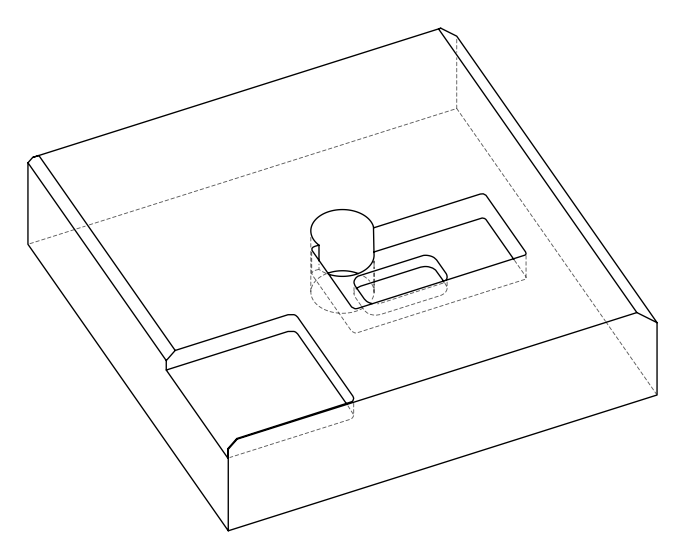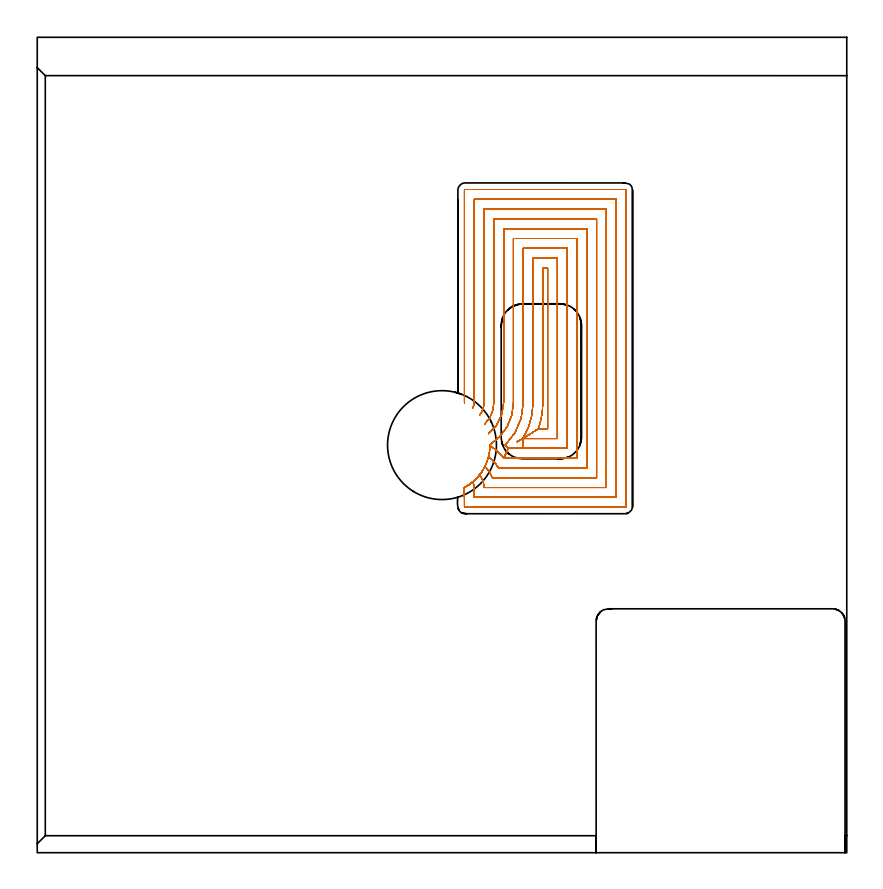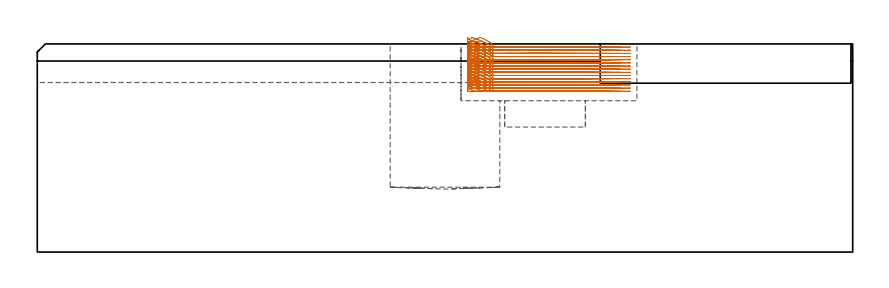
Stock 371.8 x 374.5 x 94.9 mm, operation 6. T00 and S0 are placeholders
(PLAN: 8 operations, 4 tool changes, 178.8 min)
(1 INDEXABLE_INSERT_DRILL_BLIND_HOLE_FROM_SOLID | STEP1POCKET | NXT0302_038 | 0.27 min | 128790 mm3)
(2 AREA_MILL | FG_CHAMFER_SURFACE | UGT0205_001 | 6.35 min | 7955 mm3)
(3 AREA_MILL_1 | FG_CHAMFER_SURFACE_1 | UGT0205_001 | 0.22 min | 166 mm3)
(4 AREA_MILL_2 | FG_CHAMFER_SURFACE_2 | UGT0205_001 | 5.8 min | 2480 mm3)
(5 AREA_MILL_3 | FG_CHAMFER_SURFACE_3 | UGT0205_001 | 21.02 min | 57510 mm3)
(6 MILL_RECTANGULAR_POCKET | POCKET_RECTANGULAR_STRAIGHT | NXT0201_008 | Follow Part, ap 1.5, ae 75% | 101.9 min | 299242 mm3)
(7 MILL_RECTANGULAR_POCKET_1 | POCKET_RECTANGULAR_STRAIGHT_1 | UGT0201_100 | Follow Part, ap 4.5, ae 75% | 1.69 min | 30421 mm3)
(8 MILL_SLOT | SLOT_PARTIAL_RECTANGULAR | NXT0201_013 | Follow Part, ap 2.5, ae 75% | 41.58 min | 228674 mm3)
(TOOL NXT0302_038 | Index. Insert Drill 50mm [880-D5000L50-04] | D50 PA176 FL200 Z2)
(TOOL UGT0205_001 | Chamfer Mill 20 x 3 x 45 deg. | D20 FL50 Z2)
(TOOL NXT0201_008 | ENDMILL 6mm [2P460-0600-NA 1630] | D6 FL26 Z6)
(TOOL UGT0201_100 | End Mill 18 mm | D18 FL22 Z2)
(TOOL NXT0201_013 | ENDMILL 10mm | D10 FL30 Z4)
(OP 6 MILL_RECTANGULAR_POCKET, part 1 of 2)
G17 G21 G94 G90
T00 M6
G54
G17 G0 G90 X201.797 Y172.007 S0 M3
G43 Z104.9 H1
Z97.9
G94 G1 X202.399 Y172.635 Z97.667 F250.
X203.544 Y174.044 Z97.18
X204.569 Y175.544 Z96.694
X205.466 Y177.122 Z96.207
X206.231 Y178.77 Z95.721
X206.466 Y179.39 Z95.543
X206.701 Y180.01 Z95.365
X207.171 Y181.551 Z94.933
X207.527 Y183.122 Z94.502
X207.767 Y184.714 Z94.07
X207.89 Y186.32 Z93.639
X207.896 Y186.984 Z93.461
G2 X214.247 Y181.2 R22.5 F500.
G1 X216.381 Y185.7
X223.072
Y190.2
X230.164 Y194.7
X234.4
Y268.6
X232.2
Y206.636
G2 X230.164 Y194.7 R36.
G1 X223.072 Y190.2
X238.9
Y273.1
X227.7
Y206.636
G2 X223.072 Y190.2 R31.5
G1 X220.366 Y188.759
X223.072 Y190.2
Y185.7
X243.4
Y277.6
X223.2
Y206.636
G2 X214.941 Y187.199 R27.
X216.381 Y185.7 R27.
G1 X214.247 Y181.2
X247.9
Y282.1
X218.7
Y206.636
G2 X207.896 Y187.415 R22.5
G0 X197.904 Y168.772 Z97.9
G1 X198.326 Y169.036 Z97.767 F250.
X199.781 Y170.122 Z97.28
X201.142 Y171.324 Z96.794
X202.399 Y172.635 Z96.307
X203.544 Y174.044 Z95.82
X204.569 Y175.544 Z95.334
X205.466 Y177.122 Z94.847
X206.231 Y178.77 Z94.361
X206.466 Y179.39 Z94.183
X206.701 Y180.01 Z94.005
X207.107 Y181.315 Z93.639
X207.265 Y181.96 Z93.461
G2 X211.825 Y176.7 R18. F500.
G1 X252.4
Y286.6
X214.2
Y206.636
G2 X207.264 Y192.438 R18.
G0 X196.2 Y164.92 Z97.9
G1 Y167.762 Z97.138 F250.
X196.786 Y168.073 Z96.961
X198.289 Y169.01 Z96.486
X199.711 Y170.065 Z96.012
X201.045 Y171.231 Z95.537
X202.28 Y172.501 Z95.062
X203.409 Y173.865 Z94.588
X204.424 Y175.316 Z94.113
X205.32 Y176.844 Z93.639
X205.615 Y177.438 Z93.461
G2 X208.95 Y172.2 R13.5 F500.
G1 X256.9
Y291.1
X209.7
Y206.636
G2 X205.613 Y196.959 R13.5
G0 X196.2 Y166.322 Z97.9
G1 Y163.292 Z97.088 F250.
Y167.762 Z95.89
X196.786 Y168.073 Z95.713
X198.104 Y168.886 Z95.298
X199.361 Y169.789 Z94.883
X200.552 Y170.778 Z94.468
X201.67 Y171.848 Z94.054
X202.71 Y172.995 Z93.639
X203.123 Y173.514 Z93.461
G2 X205.2 Y167.7 R9. F500.
G1 X261.4
Y295.6
X205.2
Y206.636
G2 X203.122 Y200.884 R9.
G0 X198.839 Y169.415 Z97.9
G1 X198.14 Y168.91 Z97.669 F250.
X196.786 Y168.073 Z97.242
X196.2 Y167.762 Z97.065
Y163.292 Z95.867
Y167.762 Z94.669
X196.786 Y168.073 Z94.491
X198.14 Y168.91 Z94.065
X199.429 Y169.842 Z93.639
X199.94 Y170.265 Z93.461
G2 X200.7 Y167.762 R4.5 F500.
G1 Y163.2
X265.9
Y300.1
X200.7
Y206.636
G2 X199.939 Y204.133 R4.5
G0 X202.191 Y172.418 Z97.9
G1 X201.142 Y171.324 Z97.494 F250.
X199.781 Y170.122 Z97.007
X198.326 Y169.036 Z96.521
X196.786 Y168.073 Z96.034
X196.2 Y167.762 Z95.856
Y163.292 Z94.659
Y167.762 Z93.461
Y159. F500.
G3 X196.5 Y158.7 R0.3
G1 X270.1
G3 X270.4 Y159. R0.3
G1 Y304.3
G3 X270.1 Y304.6 R0.3
G1 X196.5
G3 X196.2 Y304.3 R0.3
G1 Y206.636
G0 X201.799 Y172.012 Z96.461
G1 X202.272 Y172.498 Z96.279 F250.
X203.4 Y173.86 Z95.805
X204.415 Y175.308 Z95.331
X205.311 Y176.832 Z94.858
X206.081 Y178.424 Z94.384
X206.722 Y180.072 Z93.91
X207.227 Y181.767 Z93.436
X207.372 Y182.414 Z93.258
X207.516 Y183.062 Z93.081
X207.764 Y184.687 Z92.64
X207.891 Y186.325 Z92.2
X207.897 Y186.989 Z92.022
G2 X214.251 Y181.2 R22.5 F500.
G1 X216.385 Y185.7
X223.072
Y190.2
X230.164 Y194.7
X234.4
Y268.6
X232.2
Y206.636
G2 X230.164 Y194.7 R36.
G1 X223.072 Y190.2
X238.9
Y273.1
X227.7
Y206.636
G2 X223.072 Y190.2 R31.5
G1 X220.366 Y188.759
X223.072 Y190.2
Y185.7
X243.4
Y277.6
X223.2
Y206.636
G2 X214.943 Y187.202 R27.
X216.385 Y185.7 R27.
G1 X214.251 Y181.2
X247.9
Y282.1
X218.7
Y206.636
G2 X207.897 Y187.416 R22.5
G0 X197.905 Y168.775 Z96.461
G1 X198.248 Y168.988 Z96.353 F250.
X199.635 Y170.01 Z95.891
X200.938 Y171.136 Z95.43
X202.148 Y172.361 Z94.968
X203.259 Y173.677 Z94.507
X204.264 Y175.075 Z94.046
X205.156 Y176.548 Z93.584
X205.931 Y178.086 Z93.123
X206.583 Y179.68 Z92.661
X207.108 Y181.32 Z92.2
X207.267 Y181.964 Z92.022
G2 X211.828 Y176.7 R18. F500.
G1 X252.4
Y286.6
X214.2
Y206.636
G2 X207.264 Y192.438 R18.
G0 X196.2 Y164.926 Z96.461
G1 Y167.768 Z95.699 F250.
X196.786 Y168.079 Z95.522
X198.289 Y169.016 Z95.047
X199.711 Y170.071 Z94.573
X201.044 Y171.237 Z94.098
X202.28 Y172.506 Z93.624
X203.409 Y173.871 Z93.149
X204.424 Y175.321 Z92.674
X205.32 Y176.849 Z92.2
X205.615 Y177.444 Z92.022
G2 X208.952 Y172.2 R13.5 F500.
G1 X256.9
Y291.1
X209.7
Y206.636
G2 X205.613 Y196.959 R13.5
G0 X196.2 Y166.317 Z96.461
G1 Y163.292 Z95.651 F250.
Y167.768 Z94.451
X196.786 Y168.079 Z94.274
X198.104 Y168.891 Z93.859
X199.361 Y169.794 Z93.444
X200.551 Y170.783 Z93.029
X201.67 Y171.854 Z92.615
X202.71 Y173. Z92.2
X203.123 Y173.519 Z92.022
G2 X205.2 Y167.7 R9. F500.
G1 X261.4
Y295.6
X205.2
Y206.636
G2 X203.122 Y200.884 R9.
G0 X198.83 Y169.414 Z96.461
G1 X198.14 Y168.915 Z96.233 F250.
X196.786 Y168.079 Z95.806
X196.2 Y167.768 Z95.629
Y163.292 Z94.43
Y167.768 Z93.23
X196.786 Y168.079 Z93.053
X198.14 Y168.915 Z92.626
X199.429 Y169.847 Z92.2
X199.94 Y170.271 Z92.022
G2 X200.7 Y167.768 R4.5 F500.
G1 Y163.2
X265.9
Y300.1
X200.7
Y206.636
G2 X199.94 Y204.133 R4.5
G0 X202.188 Y172.411 Z96.461
G1 X201.039 Y171.231 Z96.02 F250.
X199.707 Y170.067 Z95.546
X198.287 Y169.014 Z95.072
X196.786 Y168.079 Z94.598
X196.2 Y167.768 Z94.421
Y163.292 Z93.221
Y167.768 Z92.022
Y159. F500.
G3 X196.5 Y158.7 R0.3
G1 X270.1
G3 X270.4 Y159. R0.3
G1 Y304.3
G3 X270.1 Y304.6 R0.3
G1 X196.5
G3 X196.2 Y304.3 R0.3
G1 Y206.636
G0 X201.8 Y172.01 Z95.022
G1 X202.19 Y172.407 Z94.873 F250.
X203.307 Y173.738 Z94.407
X204.315 Y175.153 Z93.942
X205.209 Y176.643 Z93.476
X205.982 Y178.199 Z93.011
X206.63 Y179.811 Z92.545
X207.149 Y181.469 Z92.08
X207.536 Y183.163 Z91.614
X207.765 Y184.677 Z91.204
X207.892 Y186.325 Z90.761
X207.898 Y186.988 Z90.583
G2 X214.251 Y181.2 R22.5 F500.
G1 X216.385 Y185.7
X223.072
Y190.2
X230.164 Y194.7
X234.4
Y268.6
X232.2
Y206.636
G2 X230.164 Y194.7 R36.
G1 X223.072 Y190.2
X238.9
Y273.1
X227.7
Y206.636
G2 X223.072 Y190.2 R31.5
G1 X220.366 Y188.759
X223.072 Y190.2
Y185.7
X243.4
Y277.6
X223.2
Y206.636
G2 X214.943 Y187.202 R27.
X216.385 Y185.7 R27.
G1 X214.251 Y181.2
X247.9
Y282.1
X218.7
Y206.636
G2 X207.898 Y187.416 R22.5
G0 X197.905 Y168.775 Z95.022
G1 X198.248 Y168.988 Z94.914 F250.
X199.635 Y170.01 Z94.452
X200.938 Y171.136 Z93.991
X202.148 Y172.361 Z93.53
X203.259 Y173.677 Z93.068
X204.264 Y175.075 Z92.607
X205.156 Y176.548 Z92.145
X205.931 Y178.086 Z91.684
X206.583 Y179.68 Z91.222
X207.108 Y181.32 Z90.761
X207.267 Y181.964 Z90.583
G2 X211.828 Y176.7 R18. F500.
G1 X252.4
Y286.6
X214.2
Y206.636
G2 X207.265 Y192.439 R18.
G0 X196.2 Y164.926 Z95.022
G1 Y167.768 Z94.261 F250.
X196.786 Y168.079 Z94.083
X198.289 Y169.016 Z93.608
X199.711 Y170.071 Z93.134
X201.044 Y171.237 Z92.659
X202.28 Y172.506 Z92.185
X203.409 Y173.871 Z91.71
X204.424 Y175.321 Z91.236
X205.32 Y176.849 Z90.761
X205.615 Y177.444 Z90.583
G2 X208.952 Y172.2 R13.5 F500.
G1 X256.9
Y291.1
X209.7
Y206.636
G2 X205.613 Y196.96 R13.5
G0 X196.2 Y166.317 Z95.022
G1 Y163.292 Z94.212 F250.
Y167.768 Z93.013
X196.786 Y168.079 Z92.835
X198.104 Y168.891 Z92.42
X199.361 Y169.794 Z92.005
X200.551 Y170.783 Z91.591
X201.67 Y171.854 Z91.176
X202.71 Y173. Z90.761
X203.123 Y173.519 Z90.583
G2 X205.2 Y167.7 R9. F500.
G1 X261.4
Y295.6
X205.2
Y206.636
G2 X203.122 Y200.884 R9.
G0 X198.83 Y169.414 Z95.022
G1 X198.14 Y168.915 Z94.794 F250.
X196.786 Y168.079 Z94.368
X196.2 Y167.768 Z94.19
Y163.292 Z92.991
Y167.768 Z91.791
X196.786 Y168.079 Z91.614
X198.14 Y168.915 Z91.187
X199.429 Y169.847 Z90.761
X199.94 Y170.271 Z90.583
G2 X200.7 Y167.768 R4.5 F500.
G1 Y163.2
X265.9
Y300.1
X200.7
Y206.636
G2 X199.94 Y204.133 R4.5
G0 X202.191 Y172.408 Z95.022
G1 X200.971 Y171.168 Z94.556 F250.
X199.659 Y170.029 Z94.091
X198.261 Y168.997 Z93.625
X196.786 Y168.079 Z93.159
X196.2 Y167.768 Z92.982
Y163.292 Z91.782
Y167.768 Z90.583
Y159. F500.
G3 X196.5 Y158.7 R0.3
G1 X270.1
G3 X270.4 Y159. R0.3
G1 Y304.3
G3 X270.1 Y304.6 R0.3
G1 X196.5
G3 X196.2 Y304.3 R0.3
G1 Y206.636
G0 X201.801 Y172.009 Z93.583
G1 X202.152 Y172.365 Z93.449 F250.
X203.264 Y173.682 Z92.987
X204.269 Y175.083 Z92.526
X205.161 Y176.557 Z92.064
X205.936 Y178.097 Z91.602
X206.588 Y179.692 Z91.14
X207.112 Y181.334 Z90.678
X207.507 Y183.012 Z90.216
X207.614 Y183.667 Z90.039
X207.692 Y184.146 Z89.908
X207.749 Y184.629 Z89.778
X207.826 Y185.288 Z89.6
X207.892 Y186.324 Z89.322
X207.898 Y186.988 Z89.144
G2 X214.251 Y181.2 R22.5 F500.
G1 X216.385 Y185.7
X223.072
Y190.2
X230.164 Y194.7
X234.4
Y268.6
X232.2
Y206.636
G2 X230.164 Y194.7 R36.
G1 X223.072 Y190.2
X238.9
Y273.1
X227.7
Y206.636
G2 X223.072 Y190.2 R31.5
G1 X220.366 Y188.759
X223.072 Y190.2
Y185.7
X243.4
Y277.6
X223.2
Y206.636
G2 X214.943 Y187.202 R27.
X216.385 Y185.7 R27.
G1 X214.251 Y181.2
X247.9
Y282.1
X218.7
Y206.636
G2 X207.898 Y187.416 R22.5
G0 X197.905 Y168.775 Z93.583
G1 X198.248 Y168.988 Z93.475 F250.
X199.635 Y170.009 Z93.014
X200.938 Y171.136 Z92.552
X202.148 Y172.361 Z92.091
X203.259 Y173.677 Z91.629
X204.264 Y175.075 Z91.168
X205.156 Y176.548 Z90.706
X205.931 Y178.086 Z90.245
X206.583 Y179.68 Z89.784
X207.108 Y181.32 Z89.322
X207.267 Y181.964 Z89.144
G2 X211.828 Y176.7 R18. F500.
G1 X252.4
Y286.6
X214.2
Y206.636
G2 X207.265 Y192.439 R18.
G0 X196.2 Y164.926 Z93.583
G1 Y167.768 Z92.822 F250.
X196.786 Y168.078 Z92.644
X198.289 Y169.016 Z92.169
X199.711 Y170.071 Z91.695
X201.044 Y171.237 Z91.22
X202.28 Y172.506 Z90.746
X203.409 Y173.87 Z90.271
X204.424 Y175.321 Z89.797
X205.32 Y176.849 Z89.322
X205.615 Y177.444 Z89.144
G2 X208.952 Y172.2 R13.5 F500.
G1 X256.9
Y291.1
X209.7
Y206.636
G2 X205.613 Y196.96 R13.5
G0 X196.2 Y166.317 Z93.583
G1 Y163.292 Z92.773 F250.
Y167.768 Z91.574
X196.786 Y168.078 Z91.396
X198.104 Y168.891 Z90.981
X199.361 Y169.794 Z90.566
X200.551 Y170.783 Z90.152
X201.67 Y171.854 Z89.737
X202.71 Y173. Z89.322
X203.123 Y173.519 Z89.144
G2 X205.2 Y167.7 R9. F500.
G1 X261.4
Y295.6
X205.2
Y206.636
G2 X203.122 Y200.884 R9.
G0 X198.83 Y169.414 Z93.583
G1 X198.14 Y168.915 Z93.355 F250.
X196.786 Y168.078 Z92.929
X196.2 Y167.768 Z92.751
Y163.292 Z91.552
Y167.768 Z90.353
X196.786 Y168.078 Z90.175
X198.14 Y168.915 Z89.748
X199.429 Y169.847 Z89.322
X199.94 Y170.27 Z89.144
G2 X200.7 Y167.768 R4.5 F500.
G1 Y163.2
X265.9
Y300.1
X200.7
Y206.636
G2 X199.94 Y204.133 R4.5
G0 X202.189 Y172.409 Z93.583
G1 X202.152 Y172.365 Z93.568 F250.
X200.941 Y171.139 Z93.106
X199.637 Y170.011 Z92.644
X198.25 Y168.989 Z92.182
X196.786 Y168.078 Z91.72
X196.2 Y167.768 Z91.543
Y163.292 Z90.344
Y167.768 Z89.144
Y159. F500.
G3 X196.5 Y158.7 R0.3
G1 X270.1
G3 X270.4 Y159. R0.3
G1 Y304.3
G3 X270.1 Y304.6 R0.3
G1 X196.5
G3 X196.2 Y304.3 R0.3
G1 Y206.636
G0 X201.8 Y172.005 Z92.144
G1 X202.216 Y172.43 Z91.985 F250.
X203.336 Y173.77 Z91.517
X204.347 Y175.196 Z91.049
X205.241 Y176.697 Z90.581
X206.013 Y178.264 Z90.112
X206.659 Y179.887 Z89.644
X206.861 Y180.519 Z89.467
X207.062 Y181.152 Z89.289
X207.475 Y182.851 Z88.82
X207.751 Y184.577 Z88.352
X207.89 Y186.32 Z87.883
X207.896 Y186.983 Z87.705
G2 X214.247 Y181.2 R22.5 F500.
G1 X216.38 Y185.7
X223.073
Y190.2
X230.164 Y194.7
X234.4
Y268.6
X232.2
Y206.635
G2 X230.164 Y194.7 R36.
G1 X223.073 Y190.2
X238.9
Y273.1
X227.7
Y206.635
G2 X223.073 Y190.2 R31.5
G1 X220.367 Y188.759
X223.073 Y190.2
Y185.7
X243.4
Y277.6
X223.2
Y206.635
G2 X214.941 Y187.199 R27.
X216.38 Y185.7 R27.
G1 X214.247 Y181.2
X247.9
Y282.1
X218.7
Y206.635
G2 X207.896 Y187.414 R22.5
G0 X197.906 Y168.77 Z92.144
G1 X198.269 Y168.997 Z92.03 F250.
X199.674 Y170.035 Z91.561
X200.993 Y171.182 Z91.093
X202.216 Y172.43 Z90.625
X203.336 Y173.77 Z90.157
X204.347 Y175.196 Z89.689
X205.241 Y176.697 Z89.221
X206.013 Y178.264 Z88.752
X206.659 Y179.887 Z88.284
X207.108 Y181.315 Z87.883
X207.266 Y181.959 Z87.705
G2 X211.825 Y176.7 R18. F500.
G1 X252.4
Y286.6
X214.2
Y206.635
G2 X207.264 Y192.437 R18.
G0 X196.2 Y164.92 Z92.144
G1 Y167.762 Z91.383 F250.
X196.786 Y168.073 Z91.205
X198.289 Y169.01 Z90.731
X199.711 Y170.065 Z90.256
X201.045 Y171.231 Z89.781
X202.28 Y172.5 Z89.307
X203.409 Y173.865 Z88.832
X204.424 Y175.316 Z88.358
X205.32 Y176.844 Z87.883
X205.615 Y177.438 Z87.705
G2 X208.95 Y172.2 R13.5 F500.
G1 X256.9
Y291.1
X209.7
Y206.635
G2 X205.613 Y196.958 R13.5
G0 X196.2 Y166.322 Z92.144
G1 Y163.292 Z91.333 F250.
Y167.762 Z90.135
X196.786 Y168.073 Z89.957
X198.104 Y168.885 Z89.542
X199.361 Y169.788 Z89.128
X200.552 Y170.778 Z88.713
X201.67 Y171.848 Z88.298
X202.71 Y172.994 Z87.883
X203.123 Y173.514 Z87.705
G2 X205.2 Y167.7 R9. F500.
G1 X261.4
Y295.6
X205.2
Y206.635
G2 X203.122 Y200.883 R9.
G0 X198.839 Y169.415 Z92.144
G1 X198.14 Y168.909 Z91.913 F250.
X196.786 Y168.073 Z91.487
X196.2 Y167.762 Z91.309
Y163.292 Z90.111
Y167.762 Z88.914
X196.786 Y168.073 Z88.736
X198.14 Y168.909 Z88.31
X199.429 Y169.841 Z87.883
X199.94 Y170.265 Z87.705
G2 X200.7 Y167.762 R4.5 F500.
G1 Y163.2
X265.9
Y300.1
X200.7
Y206.635
G2 X199.939 Y204.132 R4.5
G0 X202.198 Y172.411 Z92.144
G1 X200.993 Y171.182 Z91.683 F250.
X199.674 Y170.035 Z91.215
X198.269 Y168.997 Z90.747
X196.786 Y168.073 Z90.279
X196.2 Y167.762 Z90.101
Y163.292 Z88.903
Y167.762 Z87.705
Y159. F500.
G3 X196.5 Y158.7 R0.3
G1 X270.1
G3 X270.4 Y159. R0.3
G1 Y304.3
G3 X270.1 Y304.6 R0.3
G1 X196.5
G3 X196.2 Y304.3 R0.3
G1 Y206.635
G0 X201.805 Y172.001 Z90.705
G1 X202.022 Y172.218 Z90.623 F250.
X203.115 Y173.487 Z90.174
X204.108 Y174.837 Z89.725
X204.996 Y176.257 Z89.277
X205.773 Y177.742 Z88.828
X206.435 Y179.281 Z88.379
X206.95 Y180.771 Z87.956
X207.318 Y182.133 Z87.578
X207.598 Y183.515 Z87.2
X207.789 Y184.913 Z86.822
X207.89 Y186.32 Z86.444
X207.896 Y186.983 Z86.267
G2 X214.247 Y181.2 R22.5 F500.
G1 X216.38 Y185.7
X223.073
Y190.2
X230.164 Y194.7
X234.4
Y268.6
X232.2
Y206.635
G2 X230.164 Y194.7 R36.
G1 X223.073 Y190.2
X238.9
Y273.1
X227.7
Y206.635
G2 X223.073 Y190.2 R31.5
G1 X220.367 Y188.759
X223.073 Y190.2
Y185.7
X243.4
Y277.6
X223.2
Y206.635
G2 X214.941 Y187.199 R27.
X216.38 Y185.7 R27.
G1 X214.247 Y181.2
X247.9
Y282.1
X218.7
Y206.635
G2 X207.896 Y187.414 R22.5
G0 X197.907 Y168.768 Z90.705
G1 X198.21 Y168.956 Z90.61 F250.
X199.562 Y169.946 Z90.161
X200.835 Y171.035 Z89.712
X202.022 Y172.218 Z89.263
X203.115 Y173.487 Z88.814
X204.108 Y174.837 Z88.365
X204.996 Y176.257 Z87.916
X205.773 Y177.742 Z87.467
X206.435 Y179.281 Z87.019
X206.95 Y180.771 Z86.596
X207.108 Y181.315 Z86.444
X207.266 Y181.959 Z86.267
G2 X211.824 Y176.7 R18. F500.
G1 X252.4
Y286.6
X214.2
Y206.635
G2 X207.264 Y192.437 R18.
G0 X196.2 Y164.92 Z90.705
G1 Y167.762 Z89.944 F250.
X196.786 Y168.073 Z89.766
X198.289 Y169.01 Z89.292
X199.712 Y170.065 Z88.817
X201.045 Y171.231 Z88.343
X202.28 Y172.5 Z87.868
X203.409 Y173.865 Z87.393
X204.424 Y175.316 Z86.919
X205.32 Y176.843 Z86.444
X205.615 Y177.438 Z86.267
G2 X208.95 Y172.2 R13.5 F500.
G1 X256.9
Y291.1
X209.7
Y206.635
G2 X205.613 Y196.958 R13.5
G0 X196.2 Y166.322 Z90.705
G1 Y163.292 Z89.894 F250.
Y167.762 Z88.696
X196.786 Y168.073 Z88.518
X198.104 Y168.885 Z88.103
X199.361 Y169.788 Z87.689
X200.552 Y170.777 Z87.274
X201.67 Y171.848 Z86.859
X202.71 Y172.994 Z86.444
X203.123 Y173.514 Z86.267
G2 X205.2 Y167.7 R9. F500.
G1 X261.4
Y295.6
X205.2
Y206.635
G2 X203.122 Y200.883 R9.
G0 X198.839 Y169.415 Z90.705
G1 X198.14 Y168.909 Z90.474 F250.
X196.786 Y168.073 Z90.048
X196.2 Y167.762 Z89.87
Y163.292 Z88.672
Y167.762 Z87.475
X196.786 Y168.073 Z87.297
X198.14 Y168.909 Z86.871
X199.429 Y169.841 Z86.444
X199.94 Y170.265 Z86.267
G2 X200.7 Y167.762 R4.5 F500.
G1 Y163.2
X265.9
Y300.1
X200.7
Y206.635
G2 X199.939 Y204.132 R4.5
G0 X202.192 Y172.416 Z90.705
G1 X202.022 Y172.218 Z90.635 F250.
X200.835 Y171.035 Z90.187
X199.562 Y169.946 Z89.738
X198.21 Y168.956 Z89.289
X196.786 Y168.073 Z88.84
X196.2 Y167.762 Z88.662
Y163.292 Z87.464
Y167.762 Z86.267
Y159. F500.
G3 X196.5 Y158.7 R0.3
G1 X270.1
G3 X270.4 Y159. R0.3
G1 Y304.3
G3 X270.1 Y304.6 R0.3
G1 X196.5
G3 X196.2 Y304.3 R0.3
G1 Y206.635
G0 X201.806 Y172.003 Z89.267
G1 X202.586 Y172.849 Z88.958 F250.
X203.5 Y173.984 Z88.568
X204.446 Y175.35 Z88.122
X205.287 Y176.783 Z87.677
X206.018 Y178.276 Z87.232
X206.634 Y179.82 Z86.787
X207.131 Y181.405 Z86.341
X207.508 Y183.024 Z85.896
X207.761 Y184.666 Z85.451
X207.89 Y186.323 Z85.005
X207.896 Y186.986 Z84.828
G2 X214.249 Y181.2 R22.5 F500.
G1 X216.383 Y185.7
X223.071
Y190.2
X230.163 Y194.7
X234.4
Y268.6
X232.2
Y206.637
G2 X230.163 Y194.7 R36.
G1 X223.071 Y190.2
X238.9
Y273.1
X227.7
Y206.637
G2 X223.071 Y190.2 R31.5
G1 X220.366 Y188.759
X223.071 Y190.2
Y185.7
X243.4
Y277.6
X223.2
Y206.637
G2 X214.941 Y187.201 R27.
X216.383 Y185.7 R27.
G1 X214.249 Y181.2
X247.9
Y282.1
X218.7
Y206.637
G2 X207.896 Y187.416 R22.5
G0 X197.911 Y168.767 Z89.267
G1 X198.072 Y168.866 Z89.216 F250.
X199.3 Y169.743 Z88.812
X200.466 Y170.703 Z88.407
X201.563 Y171.739 Z88.003
X202.586 Y172.849 Z87.598
X203.5 Y173.984 Z87.208
X204.437 Y175.335 Z86.767
X205.27 Y176.752 Z86.327
X205.996 Y178.227 Z85.886
X206.609 Y179.752 Z85.446
X207.107 Y181.318 Z85.005
X207.265 Y181.963 Z84.828
G2 X211.826 Y176.7 R18. F500.
G1 X252.4
Y286.6
X214.2
Y206.637
G2 X207.264 Y192.439 R18.
G0 X196.2 Y164.925 Z89.267
G1 Y167.765 Z88.505 F250.
X196.786 Y168.076 Z88.328
X198.072 Y168.866 Z87.923
X199.3 Y169.743 Z87.519
X200.466 Y170.703 Z87.114
X201.563 Y171.739 Z86.71
X202.586 Y172.849 Z86.306
X203.5 Y173.984 Z85.915
X204.466 Y175.38 Z85.46
X205.321 Y176.846 Z85.005
X205.615 Y177.44 Z84.828
G2 X208.951 Y172.2 R13.5 F500.
G1 X256.9
Y291.1
X209.7
Y206.637
G2 X205.613 Y196.96 R13.5
G0 X196.2 Y166.319 Z89.267
G1 Y163.292 Z88.456 F250.
Y167.765 Z87.257
X196.786 Y168.076 Z87.079
X198.072 Y168.866 Z86.675
X199.3 Y169.743 Z86.27
X200.466 Y170.703 Z85.866
X201.563 Y171.739 Z85.462
X202.586 Y172.849 Z85.057
X203.124 Y173.515 Z84.828
G2 X205.2 Y167.7 R9. F500.
G1 X261.4
Y295.6
X205.2
Y206.637
G2 X203.122 Y200.885 R9.
G0 X198.835 Y169.414 Z89.267
G1 X198.14 Y168.912 Z89.037 F250.
X196.786 Y168.076 Z88.611
X196.2 Y167.765 Z88.433
Y163.292 Z87.234
Y167.765 Z86.036
X196.786 Y168.076 Z85.858
X198.14 Y168.912 Z85.432
X199.43 Y169.843 Z85.006
X199.941 Y170.267 Z84.828
G2 X200.7 Y167.765 R4.5 F500.
G1 Y163.2
X265.9
Y300.1
X200.7
Y206.637
G2 X199.94 Y204.134 R4.5
G0 X202.187 Y172.415 Z89.267
G1 X201.563 Y171.739 Z89.02 F250.
X200.466 Y170.703 Z88.616
X199.3 Y169.743 Z88.211
X198.072 Y168.866 Z87.807
X196.786 Y168.076 Z87.402
X196.2 Y167.765 Z87.225
Y163.292 Z86.026
Y167.765 Z84.828
Y159. F500.
G3 X196.5 Y158.7 R0.3
G1 X270.1
G3 X270.4 Y159. R0.3
G1 Y304.3
G3 X270.1 Y304.6 R0.3
G1 X196.5
G3 X196.2 Y304.3 R0.3
G1 Y206.637
G0 X201.806 Y172.003 Z87.828
G1 X202.587 Y172.85 Z87.519 F250.
X203.004 Y173.366 Z87.341
X203.421 Y173.881 Z87.163
X204.384 Y175.253 Z86.715
X204.727 Y175.82 Z86.537
X205.07 Y176.388 Z86.359
X205.863 Y177.934 Z85.894
X206.531 Y179.537 Z85.428
X207.071 Y181.188 Z84.963
X207.479 Y182.876 Z84.497
X207.752 Y184.592 Z84.032
X207.89 Y186.323 Z83.567
X207.896 Y186.986 Z83.389
G2 X214.249 Y181.2 R22.5 F500.
G1 X216.383 Y185.7
X223.071
Y190.2
X230.163 Y194.7
X234.4
Y268.6
X232.2
Y206.637
G2 X230.163 Y194.7 R36.
G1 X223.071 Y190.2
X238.9
Y273.1
X227.7
Y206.637
G2 X223.071 Y190.2 R31.5
G1 X220.366 Y188.759
X223.071 Y190.2
Y185.7
X243.4
Y277.6
X223.2
Y206.637
G2 X214.941 Y187.201 R27.
X216.383 Y185.7 R27.
G1 X214.249 Y181.2
X247.9
Y282.1
X218.7
Y206.637
G2 X207.896 Y187.416 R22.5
G0 X197.912 Y168.767 Z87.828
G1 X198.048 Y168.85 Z87.785 F250.
X199.254 Y169.708 Z87.388
X200.4 Y170.645 Z86.992
X201.481 Y171.657 Z86.595
X202.587 Y172.85 Z86.159
X203.004 Y173.366 Z85.981
X203.421 Y173.881 Z85.803
X204.384 Y175.253 Z85.355
X204.727 Y175.82 Z85.177
X205.07 Y176.388 Z84.999
X205.882 Y177.975 Z84.522
X206.562 Y179.622 Z84.044
X207.107 Y181.318 Z83.567
X207.265 Y181.963 Z83.389
G2 X211.826 Y176.7 R18. F500.
G1 X252.4
Y286.6
X214.2
Y206.637
G2 X207.264 Y192.439 R18.
G0 X196.2 Y164.925 Z87.828
G1 Y167.765 Z87.067 F250.
X196.786 Y168.076 Z86.889
X198.048 Y168.85 Z86.492
X199.254 Y169.708 Z86.096
X200.4 Y170.645 Z85.699
X201.481 Y171.657 Z85.302
X202.587 Y172.85 Z84.866
X203.004 Y173.366 Z84.689
X203.421 Y173.881 Z84.511
X204.384 Y175.253 Z84.062
X204.727 Y175.82 Z83.884
X205.07 Y176.388 Z83.706
X205.321 Y176.846 Z83.567
X205.615 Y177.44 Z83.389
G2 X208.951 Y172.2 R13.5 F500.
G1 X256.9
Y291.1
X209.7
Y206.637
G2 X205.613 Y196.96 R13.5
G0 X196.2 Y166.319 Z87.828
G1 Y163.292 Z87.017 F250.
Y167.765 Z85.818
X196.786 Y168.076 Z85.64
X198.048 Y168.85 Z85.244
X199.254 Y169.708 Z84.847
X200.4 Y170.645 Z84.451
X201.481 Y171.657 Z84.054
X202.587 Y172.85 Z83.618
X203.124 Y173.515 Z83.389
G2 X205.2 Y167.7 R9. F500.
G1 X261.4
Y295.6
X205.2
Y206.637
G2 X203.122 Y200.885 R9.
G0 X198.835 Y169.414 Z87.828
G1 X198.14 Y168.912 Z87.598 F250.
X196.786 Y168.076 Z87.172
X196.2 Y167.765 Z86.994
Y163.292 Z85.795
Y167.765 Z84.597
X196.786 Y168.076 Z84.419
X198.14 Y168.912 Z83.993
X199.43 Y169.843 Z83.567
X199.941 Y170.267 Z83.389
G2 X200.7 Y167.765 R4.5 F500.
G1 Y163.2
X265.9
Y300.1
X200.7
Y206.637
G2 X199.94 Y204.134 R4.5
G0 X202.191 Y172.412 Z87.828
G1 X201.936 Y172.14 Z87.728 F250.
X201.481 Y171.657 Z87.55
X200.4 Y170.645 Z87.153
X199.254 Y169.708 Z86.757
X198.048 Y168.85 Z86.36
X196.786 Y168.076 Z85.964
X196.2 Y167.765 Z85.786
Y163.292 Z84.587
Y167.765 Z83.389
Y159. F500.
G3 X196.5 Y158.7 R0.3
G1 X270.1
G3 X270.4 Y159. R0.3
G1 Y304.3
G3 X270.1 Y304.6 R0.3
G1 X196.5
G3 X196.2 Y304.3 R0.3
G1 Y206.637
G0 X201.805 Y172.001 Z86.389
G1 X202.587 Y172.85 Z86.08 F250.
X203.004 Y173.366 Z85.902
X203.421 Y173.881 Z85.724
X204.249 Y175.047 Z85.341
X205. Y176.264 Z84.958
X205.669 Y177.527 Z84.575
X206.256 Y178.831 Z84.192
X206.489 Y179.452 Z84.014
X206.723 Y180.073 Z83.836
X207.184 Y181.599 Z83.409
X207.533 Y183.154 Z82.982
X207.769 Y184.731 Z82.555
X207.89 Y186.32 Z82.128
X207.896 Y186.983 Z81.95
G2 X214.247 Y181.2 R22.5 F500.
G1 X216.38 Y185.7
X223.072
Y190.2
X230.164 Y194.7
X234.4
Y268.6
X232.2
Y206.636
G2 X230.164 Y194.7 R36.
G1 X223.072 Y190.2
X238.9
Y273.1
X227.7
Y206.636
G2 X223.072 Y190.2 R31.5
G1 X220.366 Y188.759
X223.072 Y190.2
Y185.7
X243.4
Y277.6
X223.2
Y206.636
G2 X214.941 Y187.199 R27.
X216.38 Y185.7 R27.
G1 X214.247 Y181.2
X247.9
Y282.1
X218.7
Y206.636
G2 X207.896 Y187.415 R22.5
G0 X197.911 Y168.765 Z86.389
G1 X198.072 Y168.864 Z86.338 F250.
X199.301 Y169.742 Z85.933
X200.467 Y170.702 Z85.529
X201.564 Y171.74 Z85.124
X202.587 Y172.85 Z84.72
X203.004 Y173.366 Z84.542
X203.421 Y173.881 Z84.364
X204.249 Y175.047 Z83.981
X205. Y176.264 Z83.598
X205.669 Y177.527 Z83.215
X206.256 Y178.831 Z82.832
X206.489 Y179.452 Z82.654
X206.723 Y180.073 Z82.476
X207.107 Y181.315 Z82.128
X207.265 Y181.96 Z81.95
G2 X211.824 Y176.7 R18. F500.
G1 X252.4
Y286.6
X214.2
Y206.636
G2 X207.264 Y192.438 R18.
G0 X196.2 Y164.921 Z86.389
G1 Y167.762 Z85.628 F250.
X196.786 Y168.073 Z85.45
X198.072 Y168.864 Z85.045
X199.301 Y169.742 Z84.641
X200.467 Y170.702 Z84.236
X201.564 Y171.74 Z83.831
X202.587 Y172.85 Z83.427
X203.004 Y173.366 Z83.249
X203.421 Y173.881 Z83.071
X204.43 Y175.325 Z82.599
X205.32 Y176.844 Z82.128
X205.614 Y177.438 Z81.95
G2 X208.95 Y172.2 R13.5 F500.
G1 X256.9
Y291.1
X209.7
Y206.636
G2 X205.613 Y196.959 R13.5
G0 X196.2 Y166.322 Z86.389
G1 Y163.292 Z85.577 F250.
Y167.762 Z84.379
X196.786 Y168.073 Z84.202
X198.072 Y168.864 Z83.797
X199.301 Y169.742 Z83.392
X200.467 Y170.702 Z82.988
X201.564 Y171.74 Z82.583
X202.587 Y172.85 Z82.179
X203.123 Y173.514 Z81.95
G2 X205.2 Y167.7 R9. F500.
G1 X261.4
Y295.6
X205.2
Y206.636
G2 X203.121 Y200.883 R9.
G0 X198.839 Y169.415 Z86.389
G1 X198.14 Y168.909 Z86.158 F250.
X196.786 Y168.073 Z85.731
X196.2 Y167.762 Z85.553
Y163.292 Z84.356
Y167.762 Z83.158
X196.786 Y168.073 Z82.98
X198.14 Y168.909 Z82.554
X199.429 Y169.841 Z82.128
X199.94 Y170.265 Z81.95
G2 X200.7 Y167.762 R4.5 F500.
G1 Y163.2
X265.9
Y300.1
X200.7
Y206.636
G2 X199.939 Y204.133 R4.5
G0 X202.189 Y172.418 Z86.389
G1 X201.564 Y171.74 Z86.141 F250.
X200.467 Y170.702 Z85.737
X199.301 Y169.742 Z85.332
X198.072 Y168.864 Z84.928
X196.786 Y168.073 Z84.523
X196.2 Y167.762 Z84.345
Y163.292 Z83.148
Y167.762 Z81.95
Y159. F500.
G3 X196.5 Y158.7 R0.3
G1 X270.1
G3 X270.4 Y159. R0.3
G1 Y304.3
G3 X270.1 Y304.6 R0.3
G1 X196.5
G3 X196.2 Y304.3 R0.3
G1 Y206.636
G0 X201.797 Y172.008 Z84.95
G1 X202.36 Y172.592 Z84.733 F250.
X203.499 Y173.987 Z84.25
X204.521 Y175.47 Z83.767
X205.418 Y177.032 Z83.285
X206.184 Y178.662 Z82.802
X206.814 Y180.35 Z82.319
X207.305 Y182.083 Z81.837
X207.44 Y182.732 Z81.659
X207.574 Y183.382 Z81.481
X207.781 Y184.846 Z81.085
X207.89 Y186.321 Z80.689
X207.896 Y186.984 Z80.511
G2 X214.247 Y181.2 R22.5 F500.
G1 X216.381 Y185.7
X223.072
Y190.2
X230.164 Y194.7
X234.4
Y268.6
X232.2
Y206.636
G2 X230.164 Y194.7 R36.
G1 X223.072 Y190.2
X238.9
Y273.1
X227.7
Y206.636
G2 X223.072 Y190.2 R31.5
G1 X220.366 Y188.759
X223.072 Y190.2
Y185.7
X243.4
Y277.6
X223.2
Y206.636
G2 X214.941 Y187.2 R27.
X216.381 Y185.7 R27.
G1 X214.247 Y181.2
X247.9
Y282.1
X218.7
Y206.636
G2 X207.896 Y187.415 R22.5
G0 X197.906 Y168.77 Z84.95
G1 X198.248 Y168.983 Z84.842 F250.
X199.635 Y170.005 Z84.38
X200.937 Y171.131 Z83.919
X202.148 Y172.356 Z83.457
X203.259 Y173.672 Z82.996
X204.263 Y175.071 Z82.535
X205.156 Y176.544 Z82.073
X205.93 Y178.082 Z81.612
X206.582 Y179.676 Z81.15
X207.107 Y181.316 Z80.689
X207.265 Y181.961 Z80.511
G2 X211.825 Y176.7 R18. F500.
G1 X252.4
Y286.6
X214.2
Y206.636
G2 X207.264 Y192.438 R18.
G0 X196.2 Y164.921 Z84.95
G1 Y167.763 Z84.188 F250.
X196.786 Y168.074 Z84.011
X198.289 Y169.011 Z83.536
X199.711 Y170.066 Z83.062
X201.044 Y171.232 Z82.587
X202.279 Y172.502 Z82.112
X203.408 Y173.866 Z81.638
X204.424 Y175.317 Z81.163
X205.319 Y176.845 Z80.689
X205.614 Y177.44 Z80.511
G2 X208.95 Y172.2 R13.5 F500.
G1 X256.9
Y291.1
X209.7
Y206.636
G2 X205.613 Y196.959 R13.5
G0 X196.2 Y166.322 Z84.95
G1 Y163.292 Z84.138 F250.
Y167.763 Z82.94
X196.786 Y168.074 Z82.763
X198.104 Y168.886 Z82.348
X199.361 Y169.789 Z81.933
X200.551 Y170.779 Z81.518
X201.669 Y171.849 Z81.104
X202.709 Y172.996 Z80.689
X203.122 Y173.515 Z80.511
G2 X205.2 Y167.7 R9. F500.
G1 X261.4
Y295.6
X205.2
Y206.636
G2 X203.121 Y200.883 R9.
G0 X198.838 Y169.415 Z84.95
G1 X198.14 Y168.91 Z84.719 F250.
X196.786 Y168.074 Z84.293
X196.2 Y167.763 Z84.115
Y163.292 Z82.917
Y167.763 Z81.719
X196.786 Y168.074 Z81.541
X198.14 Y168.91 Z81.115
X199.429 Y169.842 Z80.689
X199.94 Y170.266 Z80.511
G2 X200.7 Y167.763 R4.5 F500.
G1 Y163.2
X265.9
Y300.1
X200.7
Y206.636
G2 X199.939 Y204.133 R4.5
G0 X202.191 Y172.417 Z84.95
G1 X201.11 Y171.295 Z84.532 F250.
X199.758 Y170.104 Z84.05
X198.314 Y169.028 Z83.567
X196.786 Y168.074 Z83.085
X196.2 Y167.763 Z82.907
Y163.292 Z81.709
Y167.763 Z80.511
Y159. F500.
G3 X196.5 Y158.7 R0.3
G1 X270.1
G3 X270.4 Y159. R0.3
G1 Y304.3
G3 X270.1 Y304.6 R0.3
G1 X196.5
G3 X196.2 Y304.3 R0.3
G1 Y206.636
G0 X201.801 Y172.004 Z83.511
G1 X202.081 Y172.284 Z83.405 F250.
X203.198 Y173.596 Z82.943
X204.209 Y174.991 Z82.482
X205.108 Y176.461 Z82.02
X205.889 Y177.997 Z81.558
X206.547 Y179.589 Z81.097
X207.079 Y181.228 Z80.635
X207.481 Y182.903 Z80.173
X207.751 Y184.605 Z79.712
X207.887 Y186.322 Z79.25
X207.894 Y186.986 Z79.072
G2 X214.247 Y181.2 R22.5 F500.
G1 X216.381 Y185.7
X223.072
Y190.2
X230.164 Y194.7
X234.4
Y268.6
X232.2
Y206.636
G2 X230.164 Y194.7 R36.
G1 X223.072 Y190.2
X238.9
Y273.1
X227.7
Y206.636
G2 X223.072 Y190.2 R31.5
G1 X220.367 Y188.759
X223.072 Y190.2
Y185.7
X243.4
Y277.6
X223.2
Y206.636
G2 X214.941 Y187.199 R27.
X216.381 Y185.7 R27.
G1 X214.247 Y181.2
X247.9
Y282.1
X218.7
Y206.636
G2 X207.894 Y187.413 R22.5
G0 X197.904 Y168.774 Z83.511
G1 X198.371 Y169.067 Z83.363 F250.
X199.865 Y170.191 Z82.862
X200.365 Y170.627 Z82.685
X200.864 Y171.064 Z82.507
X202.09 Y172.294 Z82.042
X203.214 Y173.617 Z81.576
X204.231 Y175.024 Z81.111
X205.134 Y176.508 Z80.646
X205.917 Y178.058 Z80.18
X206.575 Y179.664 Z79.715
X207.105 Y181.318 Z79.25
X207.262 Y181.962 Z79.072
G2 X211.825 Y176.7 R18. F500.
G1 X252.4
Y286.6
X214.2
Y206.636
G2 X207.262 Y192.436 R18.
G0 X196.2 Y164.921 Z83.511
G1 Y167.763 Z82.75 F250.
X196.786 Y168.074 Z82.572
X198.371 Y169.067 Z82.071
X199.865 Y170.191 Z81.57
X200.365 Y170.627 Z81.392
X200.864 Y171.064 Z81.214
X202.155 Y172.365 Z80.723
X203.333 Y173.769 Z80.232
X204.389 Y175.266 Z79.741
X205.318 Y176.846 Z79.25
X205.612 Y177.441 Z79.072
G2 X208.95 Y172.2 R13.5 F500.
G1 X256.9
Y291.1
X209.7
Y206.636
G2 X205.612 Y196.957 R13.5
G0 X196.2 Y166.322 Z83.511
G1 Y163.292 Z82.699 F250.
Y167.763 Z81.502
X196.786 Y168.074 Z81.324
X198.371 Y169.067 Z80.823
X199.865 Y170.191 Z80.322
X200.365 Y170.627 Z80.144
X200.864 Y171.064 Z79.966
X201.816 Y172.002 Z79.608
X202.709 Y172.996 Z79.25
X203.122 Y173.516 Z79.072
G2 X205.2 Y167.7 R9. F500.
G1 X261.4
Y295.6
X205.2
Y206.636
G2 X203.121 Y200.882 R9.
G0 X198.838 Y169.415 Z83.511
G1 X198.14 Y168.91 Z83.28 F250.
X196.786 Y168.074 Z82.854
X196.2 Y167.763 Z82.676
Y163.292 Z81.478
Y167.763 Z80.28
X196.786 Y168.074 Z80.103
X198.14 Y168.91 Z79.676
X199.429 Y169.842 Z79.25
X199.94 Y170.266 Z79.072
G2 X200.7 Y167.763 R4.5 F500.
G1 Y163.2
X265.9
Y300.1
X200.7
Y206.636
G2 X199.939 Y204.132 R4.5
G0 X202.194 Y172.414 Z83.511
G1 X202.12 Y172.327 Z83.481 F250.
X200.864 Y171.064 Z83.003
X200.365 Y170.627 Z82.826
X199.865 Y170.191 Z82.648
X198.371 Y169.067 Z82.147
X196.786 Y168.074 Z81.646
X196.2 Y167.763 Z81.468
Y163.292 Z80.27
Y167.763 Z79.072
Y159. F500.
G3 X196.5 Y158.7 R0.3
G1 X270.1
G3 X270.4 Y159. R0.3
G1 Y304.3
G3 X270.1 Y304.6 R0.3
G1 X196.5
G3 X196.2 Y304.3 R0.3
G1 Y206.636
G0 X201.804 Y172. Z82.072
G1 X201.949 Y172.143 Z82.018 F250.
X203.091 Y173.461 Z81.55
X204.125 Y174.866 Z81.083
X205.044 Y176.349 Z80.615
X205.844 Y177.899 Z80.148
X206.517 Y179.508 Z79.681
X207.062 Y181.165 Z79.213
X207.473 Y182.86 Z78.746
X207.749 Y184.583 Z78.278
X207.887 Y186.322 Z77.811
X207.894 Y186.985 Z77.633
G2 X214.247 Y181.2 R22.5 F500.
G1 X216.38 Y185.7
X223.072
Y190.2
X230.164 Y194.7
X234.4
Y268.6
X232.2
Y206.636
G2 X230.164 Y194.7 R36.
G1 X223.072 Y190.2
X238.9
Y273.1
X227.7
Y206.636
G2 X223.072 Y190.2 R31.5
G1 X220.367 Y188.759
X223.072 Y190.2
Y185.7
X243.4
Y277.6
X223.2
Y206.636
G2 X214.941 Y187.199 R27.
X216.38 Y185.7 R27.
G1 X214.247 Y181.2
X247.9
Y282.1
X218.7
Y206.636
G2 X207.894 Y187.413 R22.5
G0 X197.911 Y168.76 Z82.072
G1 X197.95 Y168.784 Z82.06 F250.
X199.385 Y169.808 Z81.588
X200.733 Y170.942 Z81.116
X201.985 Y172.181 Z80.644
X203.135 Y173.516 Z80.172
X204.174 Y174.939 Z79.699
X205.096 Y176.44 Z79.227
X205.895 Y178.011 Z78.755
X206.566 Y179.64 Z78.283
X207.104 Y181.318 Z77.811
X207.262 Y181.962 Z77.633
G2 X211.825 Y176.7 R18. F500.
G1 X252.4
Y286.6
X214.2
Y206.636
G2 X207.262 Y192.436 R18.
G0 X196.2 Y164.92 Z82.072
G1 Y167.762 Z81.311 F250.
X196.786 Y168.073 Z81.133
X196.819 Y168.091 Z81.123
X197.385 Y168.438 Z80.945
X197.95 Y168.784 Z80.767
X199.445 Y169.855 Z80.275
X200.846 Y171.046 Z79.782
X202.142 Y172.351 Z79.289
X203.325 Y173.759 Z78.796
X204.386 Y175.261 Z78.304
X205.318 Y176.846 Z77.811
X205.612 Y177.44 Z77.633
G2 X208.95 Y172.2 R13.5 F500.
G1 X256.9
Y291.1
X209.7
Y206.636
G2 X205.612 Y196.957 R13.5
G0 X196.2 Y166.322 Z82.072
G1 Y163.292 Z81.26 F250.
Y167.762 Z80.063
X196.786 Y168.073 Z79.885
X196.819 Y168.091 Z79.875
X197.385 Y168.438 Z79.697
X197.95 Y168.784 Z79.519
X199.251 Y169.705 Z79.092
X200.482 Y170.717 Z78.665
X201.637 Y171.816 Z78.238
X202.709 Y172.996 Z77.811
X203.121 Y173.515 Z77.633
G2 X205.2 Y167.7 R9. F500.
G1 X261.4
Y295.6
X205.2
Y206.636
G2 X203.121 Y200.882 R9.
G0 X198.837 Y169.418 Z82.072
G1 X197.95 Y168.784 Z81.78 F250.
X196.786 Y168.073 Z81.415
X196.2 Y167.762 Z81.237
Y163.292 Z80.039
Y167.762 Z78.841
X196.786 Y168.073 Z78.664
X196.819 Y168.091 Z78.654
X197.385 Y168.438 Z78.476
X197.95 Y168.784 Z78.298
X199.429 Y169.842 Z77.811
X199.94 Y170.265 Z77.633
G2 X200.7 Y167.762 R4.5 F500.
G1 Y163.2
X265.9
Y300.1
X200.7
Y206.636
G2 X199.939 Y204.132 R4.5
G0 X202.191 Y172.417 Z82.072
G1 X202.039 Y172.239 Z82.009 F250.
X200.771 Y170.978 Z81.53
X199.405 Y169.824 Z81.051
X197.95 Y168.784 Z80.572
X196.786 Y168.073 Z80.206
X196.2 Y167.762 Z80.029
Y163.292 Z78.831
Y167.762 Z77.633
Y159. F500.
G3 X196.5 Y158.7 R0.3
G1 X270.1
G3 X270.4 Y159. R0.3
G1 Y304.3
G3 X270.1 Y304.6 R0.3
G1 X196.5
G3 X196.2 Y304.3 R0.3
G1 Y206.636
G0 X201.8 Y172.005 Z80.633
G1 X202.218 Y172.432 Z80.473 F250.
X203.338 Y173.773 Z80.005
X204.349 Y175.199 Z79.537
X205.243 Y176.701 Z79.068
X206.016 Y178.269 Z78.6
X206.661 Y179.893 Z78.132
X206.862 Y180.525 Z77.954
X207.064 Y181.157 Z77.776
X207.475 Y182.855 Z77.308
X207.752 Y184.579 Z76.84
X207.89 Y186.32 Z76.372
X207.896 Y186.983 Z76.194
G2 X214.247 Y181.2 R22.5 F500.
G1 X216.38 Y185.7
X223.073
Y190.2
X230.164 Y194.7
X234.4
Y268.6
X232.2
Y206.635
G2 X230.164 Y194.7 R36.
G1 X223.073 Y190.2
X238.9
Y273.1
X227.7
Y206.635
G2 X223.073 Y190.2 R31.5
G1 X220.367 Y188.759
X223.073 Y190.2
Y185.7
X243.4
Y277.6
X223.2
Y206.635
G2 X214.941 Y187.199 R27.
X216.38 Y185.7 R27.
G1 X214.247 Y181.2
X247.9
Y282.1
X218.7
Y206.635
G2 X207.896 Y187.414 R22.5
G0 X197.906 Y168.77 Z80.633
G1 X198.27 Y168.997 Z80.518 F250.
X199.675 Y170.036 Z80.05
X200.994 Y171.183 Z79.582
X202.218 Y172.432 Z79.113
X203.338 Y173.773 Z78.645
X204.349 Y175.199 Z78.177
X205.243 Y176.701 Z77.708
X206.016 Y178.269 Z77.24
X206.661 Y179.893 Z76.772
X207.108 Y181.315 Z76.372
X207.266 Y181.959 Z76.194
G2 X211.825 Y176.7 R18. F500.
G1 X252.4
Y286.6
X214.2
Y206.635
G2 X207.264 Y192.437 R18.
G0 X196.2 Y164.92 Z80.633
G1 Y167.762 Z79.872 F250.
X196.786 Y168.073 Z79.694
X198.289 Y169.01 Z79.219
X199.711 Y170.065 Z78.745
X201.045 Y171.231 Z78.27
X202.28 Y172.5 Z77.796
X203.409 Y173.865 Z77.321
X204.424 Y175.316 Z76.847
X205.32 Y176.844 Z76.372
X205.615 Y177.438 Z76.194
G2 X208.95 Y172.2 R13.5 F500.
G1 X256.9
Y291.1
X209.7
Y206.635
G2 X205.613 Y196.958 R13.5
G0 X196.2 Y166.322 Z80.633
G1 Y163.292 Z79.821 F250.
Y167.762 Z78.624
X196.786 Y168.073 Z78.446
X198.104 Y168.885 Z78.031
X199.361 Y169.788 Z77.616
X200.552 Y170.778 Z77.202
X201.67 Y171.848 Z76.787
X202.71 Y172.994 Z76.372
X203.123 Y173.514 Z76.194
G2 X205.2 Y167.7 R9. F500.
G1 X261.4
Y295.6
X205.2
Y206.635
G2 X203.122 Y200.883 R9.
G0 X198.839 Y169.415 Z80.633
G1 X198.14 Y168.909 Z80.402 F250.
X196.786 Y168.073 Z79.976
X196.2 Y167.762 Z79.798
Y163.292 Z78.6
Y167.762 Z77.403
X196.786 Y168.073 Z77.225
X198.14 Y168.909 Z76.799
X199.429 Y169.841 Z76.372
X199.94 Y170.265 Z76.194
G2 X200.7 Y167.762 R4.5 F500.
G1 Y163.2
X265.9
Y300.1
X200.7
Y206.635
G2 X199.939 Y204.132 R4.5
G0 X202.198 Y172.411 Z80.633
G1 X200.994 Y171.183 Z80.173 F250.
X199.675 Y170.036 Z79.704
X198.27 Y168.997 Z79.236
X196.786 Y168.073 Z78.768
X196.2 Y167.762 Z78.59
Y163.292 Z77.392
Y167.762 Z76.194
Y159. F500.
G3 X196.5 Y158.7 R0.3
G1 X270.1
G3 X270.4 Y159. R0.3
G1 Y304.3
G3 X270.1 Y304.6 R0.3
G1 X196.5
G3 X196.2 Y304.3 R0.3
G1 Y206.635
G0 X201.802 Y172.003 Z79.194
G1 X202.109 Y172.313 Z79.078 F250.
X203.215 Y173.614 Z78.62
X204.216 Y174.997 Z78.162
X205.108 Y176.454 Z77.705
X205.883 Y177.976 Z77.247
X206.143 Y178.586 Z77.069
X206.403 Y179.197 Z76.892
X206.616 Y179.767 Z76.728
X206.822 Y180.398 Z76.551
X207.027 Y181.029 Z76.373
X207.458 Y182.767 Z75.893
X207.746 Y184.535 Z75.413
X207.89 Y186.32 Z74.933
X207.896 Y186.983 Z74.756
G2 X214.247 Y181.2 R22.5 F500.
G1 X216.38 Y185.7
X223.073
Y190.2
X230.164 Y194.7
X234.4
Y268.6
X232.2
Y206.635
G2 X230.164 Y194.7 R36.
G1 X223.073 Y190.2
X238.9
Y273.1
X227.7
Y206.635
G2 X223.073 Y190.2 R31.5
G1 X220.367 Y188.759
X223.073 Y190.2
Y185.7
X243.4
Y277.6
X223.2
Y206.635
G2 X214.941 Y187.199 R27.
X216.38 Y185.7 R27.
G1 X214.247 Y181.2
X247.9
Y282.1
X218.7
Y206.635
G2 X207.896 Y187.414 R22.5
G0 X197.907 Y168.769 Z79.194
G1 X198.237 Y168.974 Z79.09 F250.
X199.613 Y169.986 Z78.633
X200.906 Y171.101 Z78.175
X202.109 Y172.313 Z77.718
X203.215 Y173.614 Z77.26
X204.216 Y174.997 Z76.802
X205.108 Y176.454 Z76.345
X205.883 Y177.976 Z75.887
X206.143 Y178.586 Z75.709
X206.403 Y179.197 Z75.532
X206.616 Y179.767 Z75.368
X207.108 Y181.315 Z74.933
X207.266 Y181.959 Z74.756
G2 X211.824 Y176.7 R18. F500.
G1 X252.4
Y286.6
X214.2
Y206.635
G2 X207.264 Y192.437 R18.
G0 X196.2 Y164.92 Z79.194
G1 Y167.762 Z78.433 F250.
X196.786 Y168.073 Z78.255
X198.289 Y169.01 Z77.781
X199.712 Y170.065 Z77.306
X201.045 Y171.231 Z76.831
X202.28 Y172.5 Z76.357
X203.409 Y173.865 Z75.882
X204.424 Y175.316 Z75.408
X205.32 Y176.843 Z74.933
X205.615 Y177.438 Z74.756
G2 X208.95 Y172.2 R13.5 F500.
G1 X256.9
Y291.1
X209.7
Y206.635
G2 X205.613 Y196.958 R13.5
G0 X196.2 Y166.322 Z79.194
G1 Y163.292 Z78.383 F250.
Y167.762 Z77.185
X196.786 Y168.073 Z77.007
X198.104 Y168.885 Z76.592
X199.361 Y169.788 Z76.178
X200.552 Y170.777 Z75.763
X201.67 Y171.848 Z75.348
X202.71 Y172.994 Z74.933
X203.123 Y173.514 Z74.756
G2 X205.2 Y167.7 R9. F500.
G1 X261.4
Y295.6
X205.2
Y206.635
G2 X203.122 Y200.883 R9.
G0 X198.839 Y169.415 Z79.194
G1 X198.14 Y168.909 Z78.963 F250.
X196.786 Y168.073 Z78.537
X196.2 Y167.762 Z78.359
Y163.292 Z77.161
Y167.762 Z75.964
X196.786 Y168.073 Z75.786
X198.14 Y168.909 Z75.36
X199.429 Y169.841 Z74.933
X199.94 Y170.265 Z74.756
G2 X200.7 Y167.762 R4.5 F500.
G1 Y163.2
X265.9
Y300.1
X200.7
Y206.635
G2 X199.939 Y204.132 R4.5
G0 X202.195 Y172.413 Z79.194
G1 X202.109 Y172.313 Z79.159 F250.
X200.906 Y171.101 Z78.701
X199.613 Y169.986 Z78.244
X198.237 Y168.974 Z77.786
X196.786 Y168.073 Z77.329
X196.2 Y167.762 Z77.151
Y163.292 Z75.953
Y167.762 Z74.756
Y159. F500.
G3 X196.5 Y158.7 R0.3
G1 X270.1
G3 X270.4 Y159. R0.3
G1 Y304.3
G3 X270.1 Y304.6 R0.3
G1 X196.5
G3 X196.2 Y304.3 R0.3
G1 Y206.635
G0 X201.797 Y172.006 Z77.756
G1 X202.515 Y172.766 Z77.475 F250.
X203.675 Y174.22 Z76.977
X204.707 Y175.767 Z76.479
X205.605 Y177.396 Z75.98
X205.883 Y177.999 Z75.802
X206.16 Y178.601 Z75.625
X206.728 Y180.087 Z75.199
X207.186 Y181.609 Z74.773
X207.534 Y183.161 Z74.347
X207.769 Y184.733 Z73.92
X207.89 Y186.319 Z73.494
X207.896 Y186.982 Z73.317
G2 X214.246 Y181.2 R22.5 F500.
G1 X216.379 Y185.7
X223.072
Y190.2
X230.164 Y194.7
X234.4
Y268.6
X232.2
Y206.636
G2 X230.164 Y194.7 R36.
G1 X223.072 Y190.2
X238.9
Y273.1
X227.7
Y206.636
G2 X223.072 Y190.2 R31.5
G1 X220.366 Y188.759
X223.072 Y190.2
Y185.7
X243.4
Y277.6
X223.2
Y206.636
G2 X214.94 Y187.199 R27.
X216.379 Y185.7 R27.
G1 X214.246 Y181.2
X247.9
Y282.1
X218.7
Y206.636
G2 X207.896 Y187.415 R22.5
G0 X197.904 Y168.772 Z77.756
G1 X198.362 Y169.059 Z77.611 F250.
X199.85 Y170.176 Z77.112
X201.237 Y171.415 Z76.614
X202.515 Y172.766 Z76.115
X203.675 Y174.22 Z75.617
X204.707 Y175.767 Z75.119
X205.605 Y177.396 Z74.62
X205.883 Y177.999 Z74.442
X206.16 Y178.601 Z74.265
X206.678 Y179.942 Z73.88
X207.107 Y181.314 Z73.494
X207.265 Y181.959 Z73.317
G2 X211.824 Y176.7 R18. F500.
G1 X252.4
Y286.6
X214.2
Y206.636
G2 X207.264 Y192.438 R18.
G0 X196.2 Y164.919 Z77.756
G1 Y167.761 Z76.994 F250.
X196.786 Y168.072 Z76.816
X198.289 Y169.009 Z76.342
X199.711 Y170.064 Z75.867
X201.045 Y171.23 Z75.393
X202.28 Y172.499 Z74.918
X203.409 Y173.864 Z74.444
X204.424 Y175.315 Z73.969
X205.32 Y176.842 Z73.494
X205.614 Y177.437 Z73.317
G2 X208.95 Y172.2 R13.5 F500.
G1 X256.9
Y291.1
X209.7
Y206.636
G2 X205.613 Y196.959 R13.5
G0 X196.2 Y166.324 Z77.756
G1 Y163.292 Z76.943 F250.
Y167.761 Z75.746
X196.786 Y168.072 Z75.568
X198.104 Y168.884 Z75.153
X199.361 Y169.787 Z74.739
X200.552 Y170.776 Z74.324
X201.67 Y171.847 Z73.909
X202.71 Y172.993 Z73.494
X203.123 Y173.512 Z73.317
G2 X205.2 Y167.7 R9. F500.
G1 X261.4
Y295.6
X205.2
Y206.636
G2 X203.121 Y200.883 R9.
G0 X198.841 Y169.415 Z77.756
G1 X198.14 Y168.908 Z77.524 F250.
X196.786 Y168.072 Z77.097
X196.2 Y167.761 Z76.919
Y163.292 Z75.722
Y167.761 Z74.525
X196.786 Y168.072 Z74.347
X198.14 Y168.908 Z73.921
X199.429 Y169.84 Z73.494
X199.94 Y170.263 Z73.317
G2 X200.7 Y167.761 R4.5 F500.
G1 Y163.2
X265.9
Y300.1
X200.7
Y206.636
G2 X199.939 Y204.133 R4.5
G0 X202.189 Y172.422 Z77.756
G1 X201.237 Y171.415 Z77.384 F250.
X199.85 Y170.176 Z76.886
X198.362 Y169.059 Z76.387
X196.786 Y168.072 Z75.889
X196.2 Y167.761 Z75.711
Y163.292 Z74.514
Y167.761 Z73.317
Y159. F500.
G3 X196.5 Y158.7 R0.3
G1 X270.1
G3 X270.4 Y159. R0.3
G1 Y304.3
G3 X270.1 Y304.6 R0.3
G1 X196.5
G3 X196.2 Y304.3 R0.3
G1 Y206.636
